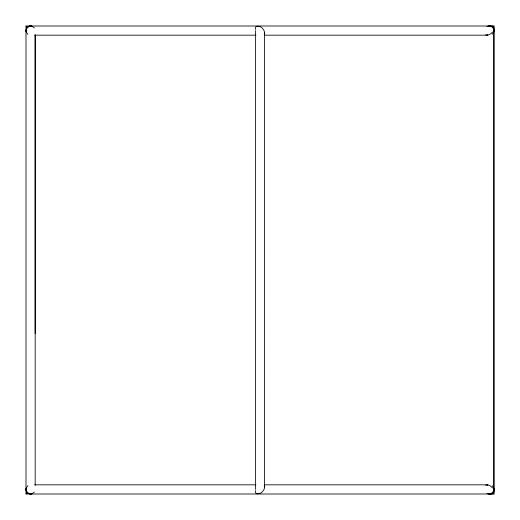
<?xml version="1.0" encoding="UTF-8"?>
<svg xmlns="http://www.w3.org/2000/svg" width="520" height="520" viewBox="0 0 520 520"><rect width="100%" height="100%" fill="white"/><g stroke="black" fill="none" stroke-linecap="round" stroke-linejoin="round"><path stroke-width="0.78" d="M35.178 333.411L35.178 34.645M255.573 29.432C253.903 24.349 261.709 25.903 263.237 29.393A9.029 5.532 26.6 0 1 264.42 31.746L264.589 487.207L264.264 485.81M264.589 487.207L264.427 488.254A9.029 5.532 -26.6 0 1 263.263 490.568C261.736 494.091 253.903 495.664 255.573 490.568M26.247 487.935L27.924 485.68M493.753 32.065L493.851 29.432A9.029 6.383 0 0 1 493.851 31.746L492.141 34.274M264.264 34.19L264.589 32.864M34.32 492.076L32.084 493.753M492.459 32.032C491.199 33.885 487.565 36.16 485.582 34.691M26 494L494 494L494 26L26 26L26 494L27.827 492.174M493.22 26.78L493.961 26.039M485.537 485.342C488.013 483.86 490.906 486.063 492.459 487.968M486.922 26.735C489.379 25.006 493.162 26.481 493.844 29.393A9.029 5.532 -26.6 0 1 493.74 29.744M487.442 485.264L487.779 485.121M487.688 26.338L488.215 26.156A9.029 6.383 -90 0 1 490.568 26.149C491.855 25.695 493.695 26.143 493.935 27.671C494.429 31.466 492.44 25.37 490.288 26.247M32.084 26.247L31.791 26.163A9.029 6.383 -90 0 0 29.432 26.149L32.149 26.273L34.32 27.924M34.632 35.178L255.944 35.178M264.732 35.178L487.786 35.178M34.645 484.822L255.944 484.822M264.732 484.822L487.793 484.822M490.288 493.753C492.375 495.053 494.929 492.518 493.844 490.607A9.029 5.532 26.6 0 0 493.74 490.256M487.779 34.879L487.442 34.736M487.675 493.656C490.919 495.365 495.079 491.459 493.851 488.254A9.029 6.383 0 0 1 493.851 490.568L492.648 492.661L490.62 493.838A9.029 6.383 -90 0 1 488.254 493.851L486.954 493.285M27.924 34.32L26.247 32.084M492.141 485.726L493.753 487.935M26.039 26.039L27.827 27.827M493.22 493.22L493.961 493.961M493.844 30.589L493.844 489.411M255.463 30.589L255.463 489.411M35.178 35.178L35.178 485.368M29.432 26.149A9.029 6.383 90 0 1 31.746 26.149M26 30.518L26.163 31.791A9.029 6.383 0 0 1 26.149 29.432L27.241 27.45L29.165 26.228L26.91 27.84L26 30.518M26 489.34C25.643 492.479 29.672 494.793 31.791 493.838A9.029 6.383 -90 0 1 29.432 493.851L27.339 492.648L26.163 490.62A9.029 6.383 0 0 1 26.149 488.254L26 489.34"/></g></svg>
